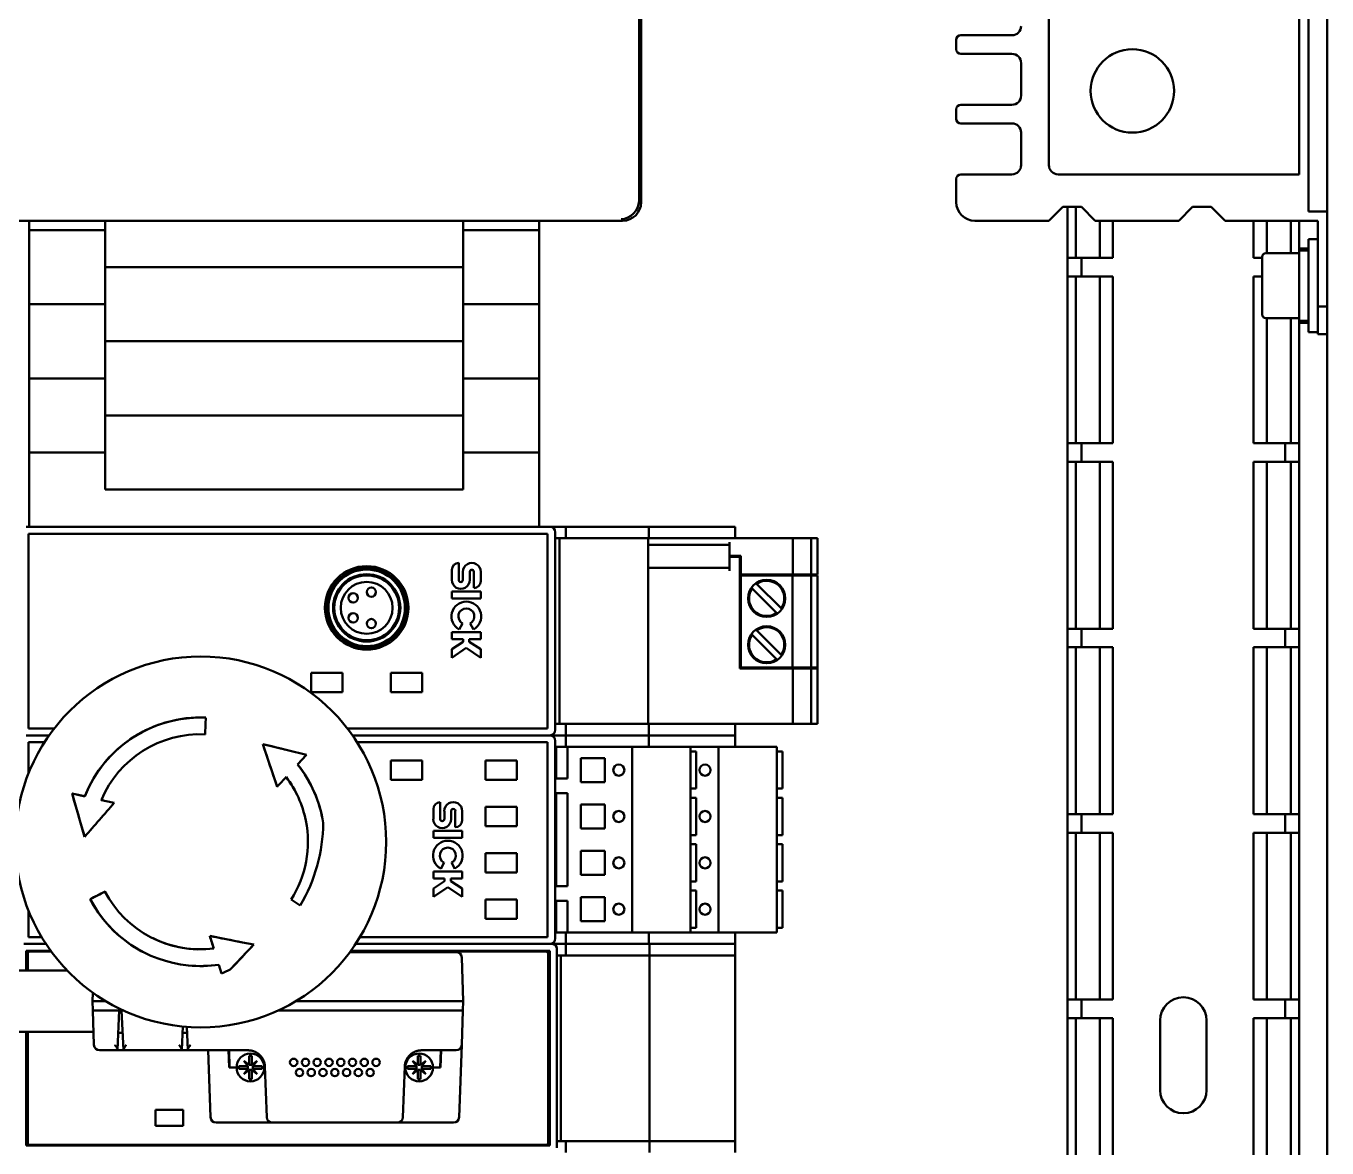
# Model space of a CAD drawing. Header units: millimetres. Extents: x 79 to 1474, y 97 to 691.
# Drawn here: x 294.9 to 435.3, y 191.1 to 312.1 of the extents above; entities that cross this region are included whole.
import ezdxf

# ---------------------------------------------------------------- set-up
doc = ezdxf.new("R2010")
doc.units = ezdxf.units.MM
doc.layers.add('Visible (ISO)', color=7, linetype='Continuous', lineweight=50)

msp = doc.modelspace()

# ---------------------------------------------------------------- linework, layer by layer
at = {"layer": 'Visible (ISO)'}
for p, q in [((361.05, 293.33), (361.05, 494.93)), ((361.27, 495.14), (361.27, 293.12)), ((433.27, 292.13), (433.27, 469.13)), ((435.27, 292.13), (435.27, 469.13)), ((432.27, 465.13), (432.27, 296.13)), ((405.27, 297.13), (405.27, 464.13)), ((395.27, 310.63), (395.27, 309.63)), ((401.27, 311.13), (395.77, 311.13)), ((395.77, 309.13), (401.27, 309.13)), ((402.27, 308.13), (402.27, 304.63)), ((401.27, 303.63), (395.77, 303.63)), ((395.27, 303.13), (395.27, 302.13)), ((395.77, 301.63), (401.27, 301.63)), ((402.27, 300.63), (402.27, 297.13)), ((395.27, 295.63), (395.27, 293.13)), ((401.27, 296.13), (395.77, 296.13)), ((432.27, 296.13), (406.27, 296.13)), ((405.27, 291.13), (406.77, 292.63)), ((406.77, 292.63), (408.77, 292.63)), ((407.27, 287.13), (407.27, 292.63)), ((408.18, 287.13), (408.18, 292.63)), ((408.77, 292.63), (410.27, 291.13)), ((419.27, 291.13), (420.77, 292.63)), ((420.77, 292.63), (422.77, 292.63)), ((422.77, 292.63), (424.27, 291.13)), ((435.27, 292.13), (433.27, 292.13)), ((435.27, 281.88), (435.27, 292.13)), ((208.26, 291.13), (359.28, 291.13)), ((295.27, 291.13), (295.27, 290.13)), ((303.47, 286.13), (303.47, 291.13)), ((342.07, 291.13), (342.07, 286.13)), ((350.27, 291.13), (350.27, 290.13)), ((397.27, 291.13), (405.27, 291.13)), ((410.27, 291.13), (419.27, 291.13)), ((410.77, 287.13), (410.77, 291.13)), ((412.18, 287.13), (412.18, 291.13)), ((434.27, 291.13), (424.27, 291.13)), ((427.35, 291.13), (427.35, 287.13)), ((428.77, 287.63), (428.77, 291.13)), ((431.35, 291.13), (431.35, 287.63)), ((432.27, 288.13), (432.27, 291.13)), ((434.27, 281.88), (434.27, 291.13)), ((295.27, 290.13), (295.27, 282.13)), ((303.47, 290.13), (295.27, 290.13)), ((303.47, 290.13), (295.27, 290.13)), ((350.27, 290.13), (342.07, 290.13)), ((350.27, 290.13), (342.07, 290.13)), ((350.27, 290.13), (350.27, 282.13)), ((433.27, 279.13), (433.27, 289.13)), ((434.27, 289.13), (433.27, 289.13)), ((432.27, 288.13), (432.27, 287.92)), ((433.27, 288.13), (432.27, 288.13)), ((432.27, 287.92), (432.27, 280.33)), ((432.82, 287.93), (433.27, 287.93)), ((407.27, 285.13), (407.27, 287.13)), ((407.41, 287.13), (407.27, 287.13)), ((407.41, 287.13), (408.18, 287.13)), ((408.47, 287.13), (408.18, 287.13)), ((408.47, 287.13), (410.77, 287.13)), ((408.77, 287.13), (408.77, 285.13)), ((410.77, 287.13), (411.68, 287.13)), ((412.18, 287.13), (411.68, 287.13)), ((427.35, 287.13), (427.85, 287.13)), ((428.27, 287.13), (427.85, 287.13)), ((428.27, 281.03), (428.27, 287.23)), ((428.67, 287.63), (432.27, 287.63)), ((303.47, 286.13), (342.07, 286.13)), ((303.47, 278.13), (303.47, 286.13)), ((342.07, 286.13), (303.47, 286.13)), ((342.07, 286.13), (342.07, 278.13)), ((407.27, 267.13), (407.27, 285.13)), ((407.27, 285.13), (407.41, 285.13)), ((408.18, 285.13), (407.41, 285.13)), ((408.18, 285.13), (408.47, 285.13)), ((408.18, 267.13), (408.18, 285.13)), ((410.77, 285.13), (408.47, 285.13)), ((411.68, 285.13), (410.77, 285.13)), ((410.77, 267.13), (410.77, 285.13)), ((411.68, 285.13), (412.18, 285.13)), ((412.18, 267.13), (412.18, 285.13)), ((427.85, 285.13), (427.35, 285.13)), ((427.35, 285.13), (427.35, 267.13)), ((427.85, 285.13), (428.27, 285.13)), ((295.27, 282.13), (295.27, 274.13)), ((303.47, 282.13), (295.27, 282.13)), ((303.47, 282.13), (295.27, 282.13)), ((350.27, 282.13), (342.07, 282.13)), ((350.27, 282.13), (342.07, 282.13)), ((350.27, 282.13), (350.27, 274.13)), ((435.27, 281.88), (434.27, 281.88)), ((434.27, 278.88), (434.27, 281.88)), ((435.27, 280.63), (435.27, 281.88)), ((428.67, 280.63), (432.27, 280.63)), ((428.77, 267.13), (428.77, 280.63)), ((431.35, 280.63), (431.35, 267.13)), ((432.27, 280.33), (432.27, 280.13)), ((432.27, 280.33), (433.27, 280.33)), ((433.27, 280.13), (432.27, 280.13)), ((432.27, 267.13), (432.27, 280.13)), ((435.27, 134.13), (435.27, 280.63)), ((303.47, 278.13), (342.07, 278.13)), ((303.47, 270.13), (303.47, 278.13)), ((342.07, 278.13), (303.47, 278.13)), ((342.07, 278.13), (342.07, 270.13)), ((434.27, 279.13), (433.27, 279.13)), ((435.27, 278.88), (434.27, 278.88)), ((295.27, 274.13), (295.27, 266.13)), ((303.47, 274.13), (295.27, 274.13)), ((303.47, 274.13), (295.27, 274.13)), ((350.27, 274.13), (342.07, 274.13)), ((350.27, 274.13), (342.07, 274.13)), ((350.27, 274.13), (350.27, 266.13)), ((303.47, 270.13), (342.07, 270.13)), ((303.47, 262.13), (303.47, 270.13)), ((342.07, 270.13), (303.47, 270.13)), ((342.07, 270.13), (342.07, 262.13)), ((407.27, 265.13), (407.27, 267.13)), ((407.41, 267.13), (407.27, 267.13)), ((407.41, 267.13), (408.18, 267.13)), ((408.47, 267.13), (408.18, 267.13)), ((408.47, 267.13), (410.77, 267.13)), ((408.77, 267.13), (408.77, 265.13)), ((410.77, 267.13), (411.68, 267.13)), ((412.18, 267.13), (411.68, 267.13)), ((427.35, 267.13), (427.85, 267.13)), ((428.77, 267.13), (427.85, 267.13)), ((431.06, 267.13), (428.77, 267.13)), ((430.77, 267.13), (430.77, 265.13)), ((431.06, 267.13), (431.35, 267.13)), ((432.12, 267.13), (431.35, 267.13)), ((432.12, 267.13), (432.27, 267.13)), ((432.27, 265.13), (432.27, 267.13)), ((295.27, 266.13), (295.27, 258.13)), ((303.47, 266.13), (295.27, 266.13)), ((303.47, 266.13), (295.27, 266.13)), ((350.27, 266.13), (342.07, 266.13)), ((350.27, 266.13), (342.07, 266.13)), ((350.27, 266.13), (350.27, 258.13)), ((407.27, 247.13), (407.27, 265.13)), ((407.27, 265.13), (407.41, 265.13)), ((408.18, 265.13), (407.41, 265.13)), ((408.18, 265.13), (408.47, 265.13)), ((408.18, 247.13), (408.18, 265.13)), ((410.77, 265.13), (408.47, 265.13)), ((411.68, 265.13), (410.77, 265.13)), ((410.77, 247.13), (410.77, 265.13)), ((411.68, 265.13), (412.18, 265.13)), ((412.18, 247.13), (412.18, 265.13)), ((427.85, 265.13), (427.35, 265.13)), ((427.35, 265.13), (427.35, 247.13)), ((427.85, 265.13), (428.77, 265.13)), ((428.77, 265.13), (431.06, 265.13)), ((428.77, 247.13), (428.77, 265.13)), ((431.35, 265.13), (431.06, 265.13)), ((431.35, 265.13), (432.12, 265.13)), ((431.35, 265.13), (431.35, 247.13)), ((432.27, 265.13), (432.12, 265.13)), ((432.27, 247.13), (432.27, 265.13)), ((342.07, 262.13), (303.47, 262.13)), ((294.92, 258.13), (351.42, 258.13)), ((295.17, 257.38), (295.17, 236.38)), ((351.17, 257.38), (295.17, 257.38)), ((351.17, 236.38), (351.17, 257.38)), ((353.17, 258.13), (351.42, 258.13)), ((352.02, 257.53), (352.02, 236.23)), ((352.07, 256.88), (352.02, 256.88)), ((352.47, 256.88), (352.07, 256.88)), ((360.7, 256.88), (352.47, 256.88)), ((352.47, 256.88), (352.47, 236.88)), ((353.17, 258.13), (360.12, 258.13)), ((353.17, 256.88), (353.17, 258.13)), ((360.12, 258.13), (362.12, 258.13)), ((360.7, 256.88), (361.89, 256.88)), ((361.89, 256.88), (362.12, 256.88)), ((362.02, 256.88), (362.02, 236.88)), ((370.1, 258.13), (362.12, 258.13)), ((362.12, 258.13), (362.12, 256.88)), ((362.12, 256.88), (377.34, 256.88)), ((370.1, 258.13), (371.42, 258.13)), ((371.42, 258.13), (371.42, 256.88)), ((377.34, 256.88), (377.64, 256.88)), ((377.64, 256.88), (377.64, 252.98)), ((377.64, 256.88), (379.62, 256.88)), ((379.62, 256.88), (379.82, 256.88)), ((379.62, 252.98), (379.62, 256.88)), ((379.82, 256.88), (380.32, 256.88)), ((380.32, 256.88), (380.32, 252.98)), ((362.02, 256.18), (370.82, 256.18)), ((370.82, 256.18), (370.82, 256.48)), ((370.82, 253.68), (370.82, 256.18)), ((341.6, 254.22), (341.6, 252.39)), ((370.82, 254.98), (372.02, 254.98)), ((371.92, 254.88), (370.82, 254.88)), ((371.92, 254.88), (371.92, 242.83)), ((372.02, 254.98), (372.02, 252.98)), ((340.86, 252.39), (340.86, 253.48)), ((342.05, 252.39), (342.05, 253.27)), ((342.79, 253.27), (342.79, 252.39)), ((343.23, 251.53), (343.23, 253.27)), ((343.97, 253.27), (343.97, 252.26)), ((362.02, 253.68), (370.82, 253.68)), ((370.82, 253.68), (370.82, 253.38)), ((372.02, 252.98), (377.34, 252.98)), ((377.32, 252.88), (372.02, 252.88)), ((372.02, 242.93), (372.02, 252.88)), ((376.46, 252.98), (376.46, 252.88)), ((377.32, 252.88), (377.62, 252.88)), ((377.34, 252.98), (377.64, 252.98)), ((377.62, 242.93), (377.62, 252.88)), ((379.62, 252.88), (377.62, 252.88)), ((377.64, 252.98), (379.62, 252.98)), ((379.52, 252.88), (379.52, 252.98)), ((379.82, 252.98), (379.62, 252.98)), ((379.82, 252.88), (379.62, 252.88)), ((379.62, 252.88), (379.62, 242.93)), ((379.82, 252.98), (380.32, 252.98)), ((379.82, 252.88), (380.32, 252.88)), ((380.32, 252.88), (380.32, 242.93)), ((375.89, 248.84), (373.25, 251.48)), ((373.74, 251.97), (376.38, 249.33)), ((340.86, 251.13), (343.97, 251.13)), ((340.86, 250.38), (340.86, 251.13)), ((343.97, 250.38), (340.86, 250.38)), ((343.97, 251.13), (343.97, 250.38)), ((342.01, 247.7), (341.66, 247.05)), ((343.18, 247.05), (342.83, 247.7)), ((407.27, 245.13), (407.27, 247.13)), ((407.41, 247.13), (407.27, 247.13)), ((407.41, 247.13), (408.18, 247.13)), ((408.47, 247.13), (408.18, 247.13)), ((408.47, 247.13), (410.77, 247.13)), ((408.77, 247.13), (408.77, 245.13)), ((410.77, 247.13), (411.68, 247.13)), ((412.18, 247.13), (411.68, 247.13)), ((427.35, 247.13), (427.85, 247.13)), ((428.77, 247.13), (427.85, 247.13)), ((431.06, 247.13), (428.77, 247.13)), ((430.77, 247.13), (430.77, 245.13)), ((431.06, 247.13), (431.35, 247.13)), ((432.12, 247.13), (431.35, 247.13)), ((432.12, 247.13), (432.27, 247.13)), ((432.27, 245.13), (432.27, 247.13)), ((340.86, 246), (340.86, 246.75)), ((340.86, 246.75), (343.97, 246.75)), ((342.08, 246), (340.86, 246)), ((340.86, 244.92), (342.08, 245.71)), ((342.08, 245.71), (342.08, 246)), ((343.97, 246), (342.74, 246)), ((342.74, 246), (342.74, 245.71)), ((343.97, 244.92), (342.74, 245.71)), ((343.97, 246.75), (343.97, 246)), ((375.89, 243.84), (373.25, 246.48)), ((373.74, 246.97), (376.38, 244.33)), ((342.41, 245.05), (340.86, 244)), ((340.86, 244), (340.86, 244.92)), ((342.41, 245.05), (343.97, 244)), ((343.97, 244.92), (343.97, 244)), ((407.27, 227.13), (407.27, 245.13)), ((407.27, 245.13), (407.41, 245.13)), ((408.18, 245.13), (407.41, 245.13)), ((408.18, 245.13), (408.47, 245.13)), ((408.18, 227.13), (408.18, 245.13)), ((410.77, 245.13), (408.47, 245.13)), ((411.68, 245.13), (410.77, 245.13)), ((410.77, 227.13), (410.77, 245.13)), ((411.68, 245.13), (412.18, 245.13)), ((412.18, 227.13), (412.18, 245.13)), ((427.85, 245.13), (427.35, 245.13)), ((427.35, 245.13), (427.35, 227.13)), ((427.85, 245.13), (428.77, 245.13)), ((428.77, 245.13), (431.06, 245.13)), ((428.77, 227.13), (428.77, 245.13)), ((431.35, 245.13), (431.06, 245.13)), ((431.35, 245.13), (432.12, 245.13)), ((431.35, 245.13), (431.35, 227.13)), ((432.27, 245.13), (432.12, 245.13)), ((432.27, 227.13), (432.27, 245.13)), ((377.34, 242.83), (371.92, 242.83)), ((372.02, 242.93), (377.32, 242.93)), ((376.46, 242.93), (376.46, 242.83)), ((377.32, 242.93), (377.62, 242.93)), ((377.34, 242.83), (377.64, 242.83)), ((379.62, 242.93), (377.62, 242.93)), ((377.64, 242.83), (377.64, 236.88)), ((379.62, 242.83), (377.64, 242.83)), ((379.52, 242.83), (379.52, 242.93)), ((379.62, 242.93), (379.82, 242.93)), ((379.62, 236.88), (379.62, 242.83)), ((379.62, 242.83), (379.82, 242.83)), ((380.32, 242.93), (379.82, 242.93)), ((379.82, 242.83), (380.32, 242.83)), ((380.32, 242.83), (380.32, 242.93)), ((380.32, 242.83), (380.32, 236.88)), ((325.67, 242.38), (325.67, 240.28)), ((329.07, 242.38), (325.67, 242.38)), ((329.07, 240.28), (329.07, 242.38)), ((334.27, 242.38), (334.27, 240.28)), ((337.67, 242.38), (334.27, 242.38)), ((337.67, 240.28), (337.67, 242.38)), ((325.67, 240.28), (329.07, 240.28)), ((334.27, 240.28), (337.67, 240.28)), ((295.17, 236.38), (297.96, 236.38)), ((329.58, 236.38), (351.17, 236.38)), ((352.02, 236.88), (352.07, 236.88)), ((352.47, 236.88), (352.07, 236.88)), ((352.47, 236.88), (360.7, 236.88)), ((353.17, 235.63), (353.17, 236.88)), ((360.7, 236.88), (361.89, 236.88)), ((361.89, 236.88), (362.12, 236.88)), ((362.12, 236.88), (362.12, 235.63)), ((377.34, 236.88), (362.12, 236.88)), ((371.42, 236.88), (371.42, 235.63)), ((377.34, 236.88), (377.64, 236.88)), ((379.62, 236.88), (377.64, 236.88)), ((379.62, 236.88), (379.82, 236.88)), ((379.82, 236.88), (380.32, 236.88)), ((294.92, 235.63), (297.4, 235.63)), ((297.4, 235.63), (294.92, 235.63)), ((295.17, 234.88), (295.17, 231.48)), ((296.9, 234.88), (295.17, 234.88)), ((320.45, 234.69), (322.02, 230.09)), ((320.45, 234.69), (320.45, 234.69)), ((323.12, 234.04), (320.45, 234.69)), ((330.13, 235.63), (351.42, 235.63)), ((351.42, 235.63), (330.13, 235.63)), ((351.17, 234.88), (330.63, 234.88)), ((351.17, 213.88), (351.17, 234.88)), ((353.17, 235.63), (351.42, 235.63)), ((351.42, 235.63), (353.17, 235.63)), ((352.02, 235.03), (352.02, 213.73)), ((353.17, 234.38), (353.17, 235.63)), ((353.17, 235.63), (360.12, 235.63)), ((360.12, 235.63), (353.17, 235.63)), ((360.12, 235.63), (362.12, 235.63)), ((360.12, 235.63), (362.12, 235.63)), ((370.1, 235.63), (362.12, 235.63)), ((362.12, 235.63), (362.12, 234.38)), ((362.12, 235.63), (370.1, 235.63)), ((370.1, 235.63), (371.42, 235.63)), ((370.1, 235.63), (371.42, 235.63)), ((371.42, 235.63), (371.42, 234.38)), ((325.17, 233.53), (323.12, 234.04)), ((324.22, 232.49), (325.17, 233.53)), ((325.17, 233.53), (325.17, 233.53)), ((353.17, 234.38), (352.02, 234.38)), ((352.12, 230.98), (352.12, 234.38)), ((353.17, 234.38), (360.12, 234.38)), ((353.32, 234.38), (353.32, 230.98)), ((354.77, 230.58), (354.77, 233.18)), ((354.77, 233.18), (357.37, 233.18)), ((357.37, 233.18), (357.37, 230.58)), ((360.12, 234.38), (361.55, 234.38)), ((360.32, 234.38), (360.32, 214.38)), ((361.55, 234.38), (366.62, 234.38)), ((366.62, 234.38), (370.1, 234.38)), ((366.62, 214.38), (366.62, 234.38)), ((366.62, 233.88), (367.22, 233.88)), ((367.22, 233.88), (367.22, 229.88)), ((369.62, 234.38), (369.62, 214.38)), ((370.1, 234.38), (371.06, 234.38)), ((371.06, 234.38), (375.92, 234.38)), ((375.92, 214.38), (375.92, 234.38)), ((375.92, 233.88), (376.52, 233.88)), ((376.52, 233.88), (376.52, 229.88)), ((324.22, 232.49), (324.22, 232.49)), ((334.27, 232.93), (334.27, 230.83)), ((337.67, 232.93), (334.27, 232.93)), ((337.67, 230.83), (337.67, 232.93)), ((344.47, 230.83), (344.47, 232.93)), ((347.87, 232.93), (344.47, 232.93)), ((347.87, 230.83), (347.87, 232.93)), ((322.98, 231.14), (322.98, 231.15)), ((337.67, 230.83), (334.27, 230.83)), ((347.87, 230.83), (344.47, 230.83)), ((353.32, 230.98), (352.02, 230.98)), ((357.37, 230.58), (354.77, 230.58)), ((299.88, 229.35), (299.88, 229.36)), ((301.26, 229.05), (299.88, 229.35)), ((299.88, 229.35), (301.24, 224.69)), ((301.26, 229.05), (301.26, 229.05)), ((353.32, 229.38), (352.02, 229.38)), ((352.12, 219.38), (352.12, 229.38)), ((353.32, 229.38), (353.32, 219.38)), ((366.62, 229.88), (367.22, 229.88)), ((366.62, 228.88), (367.22, 228.88)), ((367.22, 224.88), (367.22, 228.88)), ((375.92, 229.88), (376.52, 229.88)), ((375.92, 228.88), (376.52, 228.88)), ((376.52, 224.88), (376.52, 228.88)), ((303.05, 228.65), (303.04, 228.66)), ((304.43, 228.35), (303.05, 228.65)), ((338.86, 226.59), (338.86, 227.68)), ((339.6, 228.42), (339.6, 226.59)), ((340.05, 226.59), (340.05, 227.47)), ((340.79, 227.47), (340.79, 226.59)), ((341.23, 225.73), (341.23, 227.47)), ((341.97, 227.47), (341.97, 226.46)), ((344.47, 225.83), (344.47, 227.93)), ((347.87, 227.93), (344.47, 227.93)), ((347.87, 225.83), (347.87, 227.93)), ((354.77, 225.58), (354.77, 228.18)), ((354.77, 228.18), (357.37, 228.18)), ((357.37, 228.18), (357.37, 225.58)), ((326.98, 226.18), (326.98, 226.18)), ((407.27, 225.13), (407.27, 227.13)), ((407.41, 227.13), (407.27, 227.13)), ((407.41, 227.13), (408.18, 227.13)), ((408.47, 227.13), (408.18, 227.13)), ((408.47, 227.13), (410.77, 227.13)), ((408.77, 227.13), (408.77, 225.13)), ((410.77, 227.13), (411.68, 227.13)), ((412.18, 227.13), (411.68, 227.13)), ((427.35, 227.13), (427.85, 227.13)), ((428.77, 227.13), (427.85, 227.13)), ((431.06, 227.13), (428.77, 227.13)), ((430.77, 227.13), (430.77, 225.13)), ((431.06, 227.13), (431.35, 227.13)), ((432.12, 227.13), (431.35, 227.13)), ((432.12, 227.13), (432.27, 227.13)), ((432.27, 225.13), (432.27, 227.13)), ((338.86, 225.33), (341.97, 225.33)), ((338.86, 224.58), (338.86, 225.33)), ((341.97, 224.58), (338.86, 224.58)), ((341.97, 225.33), (341.97, 224.58)), ((344.47, 225.83), (347.87, 225.83)), ((357.37, 225.58), (354.77, 225.58)), ((366.62, 224.88), (367.22, 224.88)), ((375.92, 224.88), (376.52, 224.88)), ((407.27, 207.13), (407.27, 225.13)), ((407.27, 225.13), (407.41, 225.13)), ((408.18, 225.13), (407.41, 225.13)), ((408.18, 225.13), (408.47, 225.13)), ((408.18, 207.13), (408.18, 225.13)), ((410.77, 225.13), (408.47, 225.13)), ((411.68, 225.13), (410.77, 225.13)), ((410.77, 207.13), (410.77, 225.13)), ((411.68, 225.13), (412.18, 225.13)), ((412.18, 207.13), (412.18, 225.13)), ((427.85, 225.13), (427.35, 225.13)), ((427.35, 225.13), (427.35, 207.13)), ((427.85, 225.13), (428.77, 225.13)), ((428.77, 225.13), (431.06, 225.13)), ((428.77, 207.13), (428.77, 225.13)), ((431.35, 225.13), (431.06, 225.13)), ((431.35, 225.13), (432.12, 225.13)), ((431.35, 225.13), (431.35, 207.13)), ((432.27, 225.13), (432.12, 225.13)), ((432.27, 207.13), (432.27, 225.13)), ((354.77, 220.58), (354.77, 223.18)), ((354.77, 223.18), (357.37, 223.18)), ((357.37, 223.18), (357.37, 220.58)), ((366.62, 223.88), (367.22, 223.88)), ((367.22, 223.88), (367.22, 219.88)), ((375.92, 223.88), (376.52, 223.88)), ((376.52, 223.88), (376.52, 219.88)), ((340.01, 221.9), (339.66, 221.25)), ((341.18, 221.25), (340.83, 221.9)), ((344.47, 220.83), (344.47, 222.93)), ((347.87, 222.93), (344.47, 222.93)), ((347.87, 220.83), (347.87, 222.93)), ((338.86, 220.95), (341.97, 220.95)), ((338.86, 220.2), (338.86, 220.95)), ((341.97, 220.95), (341.97, 220.2)), ((347.87, 220.83), (344.47, 220.83)), ((357.37, 220.58), (354.77, 220.58)), ((340.08, 220.2), (338.86, 220.2)), ((338.86, 219.12), (340.08, 219.91)), ((340.41, 219.25), (338.86, 218.2)), ((338.86, 218.2), (338.86, 219.12)), ((340.08, 219.91), (340.08, 220.2)), ((340.41, 219.25), (341.97, 218.2)), ((341.97, 220.2), (340.74, 220.2)), ((340.74, 220.2), (340.74, 219.91)), ((341.97, 219.12), (340.74, 219.91)), ((341.97, 219.12), (341.97, 218.2)), ((353.32, 219.38), (352.02, 219.38)), ((366.62, 219.88), (367.22, 219.88)), ((375.92, 219.88), (376.52, 219.88)), ((301.85, 217.96), (301.84, 217.96)), ((303.44, 218.79), (301.85, 217.96)), ((323.51, 217.91), (324.49, 217.29)), ((347.87, 217.93), (344.47, 217.93)), ((344.47, 215.83), (344.47, 217.93)), ((347.87, 215.83), (347.87, 217.93)), ((353.32, 217.78), (352.02, 217.78)), ((352.12, 214.38), (352.12, 217.78)), ((353.32, 217.78), (353.32, 214.38)), ((354.77, 215.58), (354.77, 218.18)), ((354.77, 218.18), (357.37, 218.18)), ((357.37, 218.18), (357.37, 215.58)), ((366.62, 218.88), (367.22, 218.88)), ((367.22, 214.88), (367.22, 218.88)), ((375.92, 218.88), (376.52, 218.88)), ((376.52, 214.88), (376.52, 218.88)), ((295.17, 216.78), (295.17, 213.88)), ((324.49, 217.29), (324.49, 217.29)), ((344.47, 215.83), (347.87, 215.83)), ((357.37, 215.58), (354.77, 215.58)), ((366.62, 214.88), (367.22, 214.88)), ((375.92, 214.88), (376.52, 214.88)), ((295.17, 213.88), (296.59, 213.88)), ((308.62, 213.73), (308.62, 213.73)), ((314.74, 214), (315.17, 212.64)), ((314.74, 214), (314.74, 214)), ((318.26, 213.3), (314.74, 214)), ((330.94, 213.88), (351.17, 213.88)), ((353.17, 214.38), (352.02, 214.38)), ((353.17, 214.38), (360.12, 214.38)), ((353.17, 213.13), (353.17, 214.38)), ((360.12, 214.38), (361.55, 214.38)), ((366.62, 214.38), (361.55, 214.38)), ((362.12, 214.38), (362.12, 213.13)), ((366.62, 214.38), (370.1, 214.38)), ((370.1, 214.38), (371.06, 214.38)), ((375.92, 214.38), (371.06, 214.38)), ((371.42, 214.38), (371.42, 213.13)), ((294.67, 213.13), (297.06, 213.13)), ((297.06, 213.13), (294.92, 213.13)), ((294.92, 210.26), (294.92, 212.38)), ((294.92, 212.38), (297.58, 212.38)), ((295.11, 212.1), (295.11, 210.26)), ((297.64, 212.3), (295.31, 212.3)), ((315.17, 212.64), (315.17, 212.64)), ((316.93, 210.37), (319.5, 213.06)), ((319.5, 213.06), (318.26, 213.3)), ((319.5, 213.06), (319.5, 213.06)), ((329.86, 212.26), (341.32, 212.26)), ((351.03, 212.3), (329.9, 212.3)), ((329.95, 212.38), (351.42, 212.38)), ((330.47, 213.13), (351.67, 213.13)), ((351.42, 213.13), (330.47, 213.13)), ((351.23, 191.65), (351.23, 212.1)), ((351.42, 212.38), (351.42, 191.38)), ((353.17, 213.13), (351.67, 213.13)), ((351.67, 213.13), (353.17, 213.13)), ((352.17, 191.13), (352.17, 212.63)), ((353.17, 213.13), (360.17, 213.13)), ((353.17, 213.13), (353.17, 211.88)), ((360.12, 213.13), (353.17, 213.13)), ((360.17, 213.13), (362.17, 213.13)), ((370.1, 213.13), (362.17, 213.13)), ((362.17, 211.88), (362.17, 213.13)), ((370.1, 213.13), (371.42, 213.13)), ((371.42, 213.13), (371.42, 211.88)), ((315.72, 210.89), (316.01, 209.96)), ((342.08, 206.96), (341.92, 211.68)), ((352.17, 211.88), (352.63, 211.88)), ((352.63, 211.88), (360.86, 211.88)), ((352.63, 191.88), (352.63, 211.88)), ((362.18, 211.88), (360.86, 211.88)), ((362.18, 211.88), (370.1, 211.88)), ((362.18, 211.88), (362.18, 191.88)), ((370.1, 211.88), (371.42, 211.88)), ((371.43, 211.88), (371.42, 211.88)), ((371.43, 211.88), (371.43, 191.88)), ((299.36, 210.26), (259.82, 210.26)), ((316.01, 209.96), (316.01, 209.96)), ((316.93, 210.37), (316.93, 210.37)), ((302.08, 206.96), (302.11, 207.87)), ((302.08, 206.96), (302.68, 206.96)), ((302.12, 205.96), (302.08, 206.96)), ((303.51, 206.96), (302.68, 206.96)), ((341.48, 206.96), (324.02, 206.96)), ((341.48, 206.96), (342.08, 206.96)), ((342.05, 205.96), (342.08, 206.96)), ((407.27, 205.13), (407.27, 207.13)), ((407.41, 207.13), (407.27, 207.13)), ((407.41, 207.13), (408.18, 207.13)), ((408.47, 207.13), (408.18, 207.13)), ((408.47, 207.13), (410.77, 207.13)), ((408.77, 207.13), (408.77, 205.13)), ((410.77, 207.13), (411.68, 207.13)), ((412.18, 207.13), (411.68, 207.13)), ((427.35, 207.13), (427.85, 207.13)), ((428.77, 207.13), (427.85, 207.13)), ((431.06, 207.13), (428.77, 207.13)), ((430.77, 207.13), (430.77, 205.13)), ((431.06, 207.13), (431.35, 207.13)), ((432.12, 207.13), (431.35, 207.13)), ((432.12, 207.13), (432.27, 207.13)), ((432.27, 205.13), (432.27, 207.13)), ((302.12, 205.96), (302.25, 202.24)), ((302.12, 205.96), (302.72, 205.96)), ((302.12, 205.96), (302.72, 205.96)), ((302.72, 205.96), (304.65, 205.96)), ((305.41, 205.96), (302.72, 205.96)), ((304.8, 201.73), (304.95, 205.96)), ((305.23, 205.96), (305.45, 201.73)), ((322.12, 205.96), (341.45, 205.96)), ((341.45, 205.96), (322.12, 205.96)), ((341.45, 205.96), (342.05, 205.96)), ((341.45, 205.96), (342.05, 205.96)), ((342.05, 205.96), (341.92, 202.24)), ((407.27, 187.13), (407.27, 205.13)), ((407.27, 205.13), (407.41, 205.13)), ((408.18, 205.13), (407.41, 205.13)), ((408.18, 205.13), (408.47, 205.13)), ((408.18, 187.13), (408.18, 205.13)), ((410.77, 205.13), (408.47, 205.13)), ((411.68, 205.13), (410.77, 205.13)), ((410.77, 187.13), (410.77, 205.13)), ((411.68, 205.13), (412.18, 205.13)), ((412.18, 187.13), (412.18, 205.13)), ((427.85, 205.13), (427.35, 205.13)), ((427.35, 205.13), (427.35, 187.13)), ((427.85, 205.13), (428.77, 205.13)), ((428.77, 205.13), (431.06, 205.13)), ((428.77, 187.13), (428.77, 205.13)), ((431.35, 205.13), (431.06, 205.13)), ((431.35, 205.13), (432.12, 205.13)), ((431.35, 205.13), (431.35, 187.13)), ((432.27, 205.13), (432.12, 205.13)), ((432.27, 187.13), (432.27, 205.13)), ((302.2, 203.66), (256.48, 203.66)), ((294.92, 191.38), (294.92, 203.66)), ((295.11, 203.66), (295.11, 191.65)), ((304.86, 203.56), (305.35, 203.56)), ((311.71, 201.73), (311.85, 204.22)), ((311.81, 203.56), (312.3, 203.56)), ((312.36, 201.73), (312.28, 204.18)), ((417.27, 197.38), (417.27, 204.88)), ((422.27, 204.88), (422.27, 197.38)), ((341.92, 202.24), (341.64, 194.44)), ((302.85, 201.66), (304.8, 201.66)), ((304.8, 201.73), (304.8, 201.66)), ((304.8, 201.66), (305.45, 201.66)), ((305.45, 201.73), (305.45, 201.66)), ((305.45, 201.66), (311.71, 201.66)), ((311.71, 201.66), (311.71, 201.73)), ((311.71, 201.66), (312.37, 201.66)), ((312.37, 201.66), (312.36, 201.73)), ((312.37, 201.66), (318.89, 201.66)), ((314.57, 201.66), (314.82, 194.44)), ((316.77, 201.66), (316.83, 199.81)), ((316.82, 201.66), (316.88, 199.81)), ((318.98, 201.06), (318.98, 200.08)), ((318.98, 201.06), (319.28, 201.06)), ((319.28, 200.08), (319.28, 201.06)), ((337.18, 201.06), (337.18, 200.08)), ((337.18, 201.06), (337.48, 201.06)), ((337.48, 200.08), (337.48, 201.06)), ((337.57, 201.66), (341.32, 201.66)), ((339.58, 199.81), (339.65, 201.66)), ((339.63, 199.81), (339.7, 201.66)), ((316.83, 199.81), (317.63, 199.81)), ((317.18, 199.81), (317.63, 199.81)), ((317.88, 199.66), (317.88, 199.96)), ((318.86, 199.96), (317.88, 199.96)), ((317.88, 199.66), (318.86, 199.66)), ((318.42, 200.51), (318.86, 199.96)), ((318.98, 200.08), (318.42, 200.51)), ((318.86, 199.66), (318.42, 199.1)), ((318.42, 199.1), (318.98, 199.54)), ((318.86, 199.66), (318.86, 199.96)), ((318.98, 200.08), (319.28, 200.08)), ((318.98, 199.54), (318.98, 198.56)), ((319.28, 199.54), (318.98, 199.54)), ((319.84, 200.51), (319.28, 200.08)), ((319.28, 199.54), (319.84, 199.1)), ((319.28, 198.56), (319.28, 199.54)), ((319.4, 199.96), (319.84, 200.51)), ((320.38, 199.96), (319.4, 199.96)), ((319.4, 199.96), (319.4, 199.66)), ((319.4, 199.66), (320.38, 199.66)), ((319.84, 199.1), (319.4, 199.66)), ((320.38, 199.66), (320.38, 199.96)), ((320.63, 199.81), (320.69, 199.81)), ((320.63, 199.81), (320.69, 199.81)), ((320.69, 199.92), (320.88, 194.44)), ((335.58, 194.44), (335.77, 199.92)), ((335.77, 199.81), (335.83, 199.81)), ((335.77, 199.81), (335.83, 199.81)), ((336.08, 199.66), (336.08, 199.96)), ((337.06, 199.96), (336.08, 199.96)), ((336.08, 199.66), (337.06, 199.66)), ((336.62, 200.51), (337.06, 199.96)), ((337.18, 200.08), (336.62, 200.51)), ((337.06, 199.66), (336.62, 199.1)), ((336.62, 199.1), (337.18, 199.54)), ((337.06, 199.66), (337.06, 199.96)), ((337.18, 200.08), (337.48, 200.08)), ((337.18, 199.54), (337.18, 198.56)), ((337.48, 199.54), (337.18, 199.54)), ((338.04, 200.51), (337.48, 200.08)), ((337.48, 199.54), (338.04, 199.1)), ((337.48, 198.56), (337.48, 199.54)), ((337.6, 199.96), (338.04, 200.51)), ((338.58, 199.96), (337.6, 199.96)), ((337.6, 199.96), (337.6, 199.66)), ((337.6, 199.66), (338.58, 199.66)), ((338.04, 199.1), (337.6, 199.66)), ((338.58, 199.66), (338.58, 199.96)), ((338.83, 199.81), (339.63, 199.81)), ((338.83, 199.81), (339.28, 199.81)), ((319.28, 198.56), (318.98, 198.56)), ((337.48, 198.56), (337.18, 198.56)), ((308.87, 195.23), (308.87, 193.53)), ((311.87, 195.23), (308.87, 195.23)), ((311.87, 193.53), (311.87, 195.23)), ((315.42, 193.86), (321.48, 193.86)), ((334.98, 193.86), (321.48, 193.86)), ((341.04, 193.86), (334.98, 193.86)), ((308.87, 193.53), (311.87, 193.53)), ((351.42, 191.38), (294.92, 191.38)), ((295.31, 191.45), (351.03, 191.45)), ((352.63, 191.88), (352.17, 191.88)), ((360.86, 191.88), (352.63, 191.88)), ((353.16, 190.63), (353.16, 191.88)), ((362.18, 191.88), (360.86, 191.88)), ((362.17, 190.63), (362.17, 191.88)), ((370.1, 191.88), (362.18, 191.88)), ((370.1, 191.88), (371.42, 191.88)), ((371.43, 191.88), (371.42, 191.88)), ((371.42, 190.63), (371.42, 191.88))]:
    msp.add_line(p, q, dxfattribs=at)
for centre, radius in [((414.27, 305.13), 4.5), ((331.67, 249.38), 4.5), ((331.67, 249.38), 4.3), ((331.67, 249.38), 4.13), ((331.67, 249.38), 3.63), ((331.67, 249.38), 3.5), ((331.67, 249.38), 2.8), ((332.17, 251.08), 0.5), ((374.82, 250.4), 2), ((330.22, 250.45), 0.5), ((330.22, 248.3), 0.5), ((332.17, 247.68), 0.5), ((374.82, 245.4), 2), ((313.77, 224.13), 20), ((358.87, 231.88), 0.6), ((368.17, 231.88), 0.6), ((358.87, 226.88), 0.6), ((368.17, 226.88), 0.6), ((358.87, 221.88), 0.6), ((368.17, 221.88), 0.6), ((358.87, 216.88), 0.6), ((368.17, 216.88), 0.6), ((323.79, 200.36), 0.4), ((325.06, 200.36), 0.4), ((326.33, 200.36), 0.4), ((327.6, 200.36), 0.4), ((328.87, 200.36), 0.4), ((330.14, 200.36), 0.4), ((331.41, 200.36), 0.4), ((332.68, 200.36), 0.4), ((324.42, 199.26), 0.4), ((325.69, 199.26), 0.4), ((326.96, 199.26), 0.4), ((328.23, 199.26), 0.4), ((329.5, 199.26), 0.4), ((330.77, 199.26), 0.4), ((332.04, 199.26), 0.4)]:
    msp.add_circle(centre, radius, dxfattribs=at)
for centre, radius, start, end in [((401.27, 312.13), 1, 270, 0), ((395.77, 310.63), 0.5, 90, 180), ((395.77, 309.63), 0.5, 180, 270), ((401.27, 308.13), 1, 0, 90), ((401.27, 304.63), 1, 270, 0), ((395.77, 303.13), 0.5, 90, 180), ((395.77, 302.13), 0.5, 180, 270), ((401.27, 300.63), 1, 0, 90), ((401.27, 297.13), 1, 270, 0), ((406.27, 297.13), 1, 180, 270), ((395.77, 295.63), 0.5, 90, 180), ((397.27, 293.13), 2, 180, 270), ((428.67, 287.23), 0.4, 90, 180), ((428.67, 281.03), 0.4, 180, 270), ((351.42, 257.53), 0.6, 0, 90), ((341.6, 253.48), 0.74, 90, 180), ((343.01, 253.27), 0.965, 359.9472, 180.0528), ((343.01, 253.27), 0.225, 359.9922, 180.0078), ((341.82, 252.39), 0.965, 179.9472, 0.0528), ((341.82, 252.39), 0.225, 179.9922, 0.0078), ((343.23, 252.26), 0.74, 270, 0), ((374.82, 250.4), 1.9, 145.6151, 304.3849), ((374.82, 250.4), 1.9, 325.6151, 124.3849), ((342.42, 248.46), 1.6, 298.3552, 241.6491), ((342.42, 248.46), 0.865, 298.3531, 241.647), ((374.82, 245.4), 1.9, 325.6151, 124.3849), ((374.82, 245.4), 1.9, 145.6151, 304.3849), ((351.42, 236.23), 0.6, 270, 0), ((351.42, 235.03), 0.6, 0, 90), ((339.6, 227.68), 0.74, 90, 180), ((341.01, 227.47), 0.965, 359.9472, 180.0528), ((341.01, 227.47), 0.225, 359.9922, 180.0078), ((339.82, 226.59), 0.965, 179.9472, 0.0528), ((339.82, 226.59), 0.225, 179.9922, 0.0078), ((341.23, 226.46), 0.74, 270, 0), ((340.42, 222.66), 1.6, 298.3552, 241.6491), ((340.42, 222.66), 0.865, 298.3531, 241.647), ((351.42, 213.73), 0.6, 270, 0), ((295.31, 212.1), 0.2, 90, 180), ((341.32, 211.66), 0.6, 2, 90), ((351.03, 212.1), 0.2, 0, 90), ((351.67, 212.63), 0.5, 0, 90), ((313.73, 224.15), 13.4, 264.4315, 278.5187), ((419.77, 204.88), 2.5, 0, 180), ((302.85, 202.26), 0.6, 182, 270), ((341.32, 202.26), 0.6, 270, 358), ((319.13, 199.81), 1.5, 0, 180), ((337.33, 199.81), 1.5, 0, 180), ((319.13, 199.81), 1.5, 180, 0), ((337.33, 199.81), 1.5, 180, 0), ((419.77, 197.38), 2.5, 180, 0), ((315.42, 194.46), 0.6, 182, 270), ((321.48, 194.46), 0.6, 182, 270), ((334.98, 194.46), 0.6, 270, 358), ((341.04, 194.46), 0.6, 270, 358), ((295.31, 191.65), 0.2, 180, 270), ((351.03, 191.65), 0.2, 270, 0)]:
    msp.add_arc(centre, radius, start, end, dxfattribs=at)
for centre, major_axis, ratio, start_param, end_param in [((333.1, 299.1), (-27.92, 6.11), 0.232134, 3.180059, 3.192324), ((359.11, 293.29), (0.93, 1.78), 0.960619, 3.641035, 5.159544), ((359.26, 293.14), (1.43, -1.43), 0.989133, 5.50325, 7.06312), ((432.82, 284.13), (-10.44, 0), 0.36397, 4.712389, 4.765045), ((313.73, 224.15), (-5.91, -12.03), 0.999871, 3.55483, 4.794173), ((318.35, 223.93), (13.64, 314.67), 0.014693, 1.528187, 1.533905), ((313.73, 224.15), (10.41, -5.12), 0.999874, 1.984151, 3.199096), ((326.36, 228.43), (101.78, -297.81), 0.01134, 4.687501, 4.702932), ((316.32, 234.58), (-305.83, 74.7), 0.003452, 4.690986, 4.699733), ((318.85, 219.47), (212.79, 232.16), 0.015394, 1.52429, 1.528791), ((313.73, 224.15), (5.91, 12.03), 0.999871, 5.321263, 5.841037), ((318.85, 219.47), (212.79, 232.16), 0.015394, 1.534594, 1.539128), ((313.73, 224.15), (-5.11, -10.41), 0.999871, 2.225146, 2.67487), ((305.96, 221.84), (88.37, -302.24), 0.011838, 4.684071, 4.699516), ((313.96, 225.02), (-307.55, 68.11), 0.00379, 4.75455, 4.759046), ((310.06, 227.37), (207.12, 237.28), 0.015498, 1.580192, 1.595611), ((313.96, 225.02), (-307.55, 68.11), 0.00379, 4.744222, 4.748752), ((313.73, 224.15), (-5.11, -10.41), 0.999871, 1.459925, 2.225146), ((309.24, 226.35), (-7.82, -15.93), 0.999871, 1.491166, 2.017496), ((309.24, 226.35), (7.82, 15.93), 0.999871, 4.632758, 5.159089), ((315.63, 220.55), (-279.38, -145.45), 0.012922, 4.749306, 4.755023), ((313.73, 224.15), (-12.03, 5.9), 0.999873, 0.935836, 1.929427), ((313.73, 224.15), (-5.91, -12.03), 0.999871, 5.648882, 6.283141), ((313.73, 224.15), (10.42, -5.11), 0.999873, 4.077564, 5.292509), ((313.73, 224.15), (-5.11, -10.41), 0.999871, 0, 0.580642), ((315.23, 224.59), (94.77, -300.4), 0.011606, 4.743996, 4.748529), ((311.63, 213.27), (-308.89, 60.75), 0.004159, 4.691735, 4.703152), ((325.77, 212.65), (217.39, 227.35), 0.015295, 1.583626, 1.59546), ((313.73, 224.15), (-5.91, -12.03), 0.999871, 0.359289, 0.605216), ((309.24, 226.35), (7.82, 15.93), 0.999871, 3.99, 4.046755), ((309.24, 226.35), (7.82, 15.93), 0.999871, 3.99, 4.046755)]:
    msp.add_ellipse(centre, major_axis=major_axis, ratio=ratio, start_param=start_param, end_param=end_param, dxfattribs=at)
for points, knots in [([(301.26, 229.05), (301.78, 230.36), (302.52, 231.64), (304.61, 234.13), (306.05, 235.25), (309.03, 236.81), (310.78, 237.34), (313.14, 237.55), (313.73, 237.56), (314.31, 237.53)], [-6.975061, -6.975061, -6.975061, -6.975061, -6.562341, -6.562341, -6.057577, -6.057577, -5.552772, -5.552772, -5.387327, -5.387327, -5.387327, -5.387327]), ([(324.22, 232.49), (324.95, 231.56), (325.56, 230.54), (326.01, 229.52), (326.46, 228.49), (326.79, 227.35), (326.98, 226.18)], [-0.3369255, -0.3369255, -0.3369255, -0.3369255, 0, 0, 0, 0.3369148, 0.3369148, 0.3369148, 0.3369148]), ([(325.1, 226.43), (324.93, 227.3), (324.66, 228.14), (324.31, 228.91), (323.96, 229.68), (323.51, 230.43), (322.98, 231.15)], [-0.2531327, -0.2531327, -0.2531327, -0.2531327, 0, 0, 0, 0.2531397, 0.2531397, 0.2531397, 0.2531397]), ([(304.52, 202.24), (304.53, 202.21), (304.55, 202.19), (304.57, 202.16), (304.57, 202.15), (304.58, 202.14), (304.59, 202.13), (304.6, 202.12), (304.61, 202.11), (304.61, 202.09), (304.63, 202.07), (304.64, 202.05), (304.66, 202.02), (304.67, 202), (304.68, 201.98), (304.7, 201.96), (304.71, 201.95), (304.71, 201.94), (304.72, 201.92), (304.73, 201.91), (304.73, 201.9), (304.74, 201.89), (304.75, 201.88), (304.75, 201.87), (304.76, 201.86), (304.76, 201.85), (304.77, 201.84), (304.77, 201.83), (304.78, 201.82), (304.78, 201.81), (304.78, 201.8), (304.79, 201.79), (304.79, 201.78), (304.79, 201.77), (304.79, 201.77), (304.8, 201.76), (304.8, 201.75), (304.8, 201.74), (304.8, 201.73), (304.8, 201.73)], [0, 0, 0, 0, 0.0871037, 0.0871037, 0.0871037, 0.1306592, 0.1306592, 0.1306592, 0.174236, 0.174236, 0.174236, 0.2614438, 0.2614438, 0.2614438, 0.3386611, 0.3386611, 0.3386611, 0.3922377, 0.3922377, 0.3922377, 0.4359182, 0.4359182, 0.4359182, 0.4797595, 0.4797595, 0.4797595, 0.5235675, 0.5235675, 0.5235675, 0.5672223, 0.5672223, 0.5672223, 0.6109285, 0.6109285, 0.6109285, 0.6548008, 0.6548008, 0.6548008, 0.6985262, 0.6985262, 0.6985262, 0.6985262]), ([(305.45, 201.73), (305.45, 201.73), (305.45, 201.74), (305.45, 201.75), (305.45, 201.76), (305.45, 201.77), (305.45, 201.77), (305.46, 201.78), (305.46, 201.79), (305.46, 201.8), (305.47, 201.81), (305.47, 201.82), (305.47, 201.83), (305.48, 201.84), (305.48, 201.85), (305.49, 201.86), (305.49, 201.87), (305.5, 201.88), (305.5, 201.89), (305.51, 201.9), (305.52, 201.91), (305.52, 201.92), (305.53, 201.93), (305.54, 201.94), (305.54, 201.96), (305.55, 201.97), (305.57, 202), (305.58, 202.02), (305.59, 202.04), (305.61, 202.07), (305.63, 202.09), (305.64, 202.11), (305.64, 202.12), (305.65, 202.13), (305.66, 202.14), (305.67, 202.15), (305.67, 202.16), (305.69, 202.19), (305.71, 202.21), (305.72, 202.24)], [0, 0, 0, 0, 0.043466, 0.043466, 0.043466, 0.0870914, 0.0870914, 0.0870914, 0.1305813, 0.1305813, 0.1305813, 0.1739723, 0.1739723, 0.1739723, 0.2175227, 0.2175227, 0.2175227, 0.2611252, 0.2611252, 0.2611252, 0.3045993, 0.3045993, 0.3045993, 0.3479335, 0.3479335, 0.3479335, 0.4251981, 0.4251981, 0.4251981, 0.5213641, 0.5213641, 0.5213641, 0.5647006, 0.5647006, 0.5647006, 0.60801, 0.60801, 0.60801, 0.694624, 0.694624, 0.694624, 0.694624]), ([(311.44, 202.24), (311.46, 202.21), (311.47, 202.19), (311.49, 202.16), (311.5, 202.15), (311.5, 202.14), (311.51, 202.13), (311.52, 202.12), (311.53, 202.11), (311.54, 202.09), (311.55, 202.07), (311.57, 202.05), (311.58, 202.02), (311.59, 202), (311.61, 201.98), (311.62, 201.96), (311.63, 201.95), (311.63, 201.94), (311.64, 201.92), (311.65, 201.91), (311.65, 201.9), (311.66, 201.89), (311.66, 201.88), (311.67, 201.87), (311.67, 201.86), (311.68, 201.85), (311.68, 201.84), (311.69, 201.83), (311.69, 201.82), (311.7, 201.81), (311.7, 201.8), (311.7, 201.79), (311.71, 201.78), (311.71, 201.77), (311.71, 201.77), (311.71, 201.76), (311.71, 201.75), (311.71, 201.74), (311.72, 201.73), (311.71, 201.73)], [0, 0, 0, 0, 0.086614, 0.086614, 0.086614, 0.1299233, 0.1299233, 0.1299233, 0.1732599, 0.1732599, 0.1732599, 0.2599628, 0.2599628, 0.2599628, 0.3372274, 0.3372274, 0.3372274, 0.3900247, 0.3900247, 0.3900247, 0.4334988, 0.4334988, 0.4334988, 0.4771013, 0.4771013, 0.4771013, 0.5206517, 0.5206517, 0.5206517, 0.5640427, 0.5640427, 0.5640427, 0.6075325, 0.6075325, 0.6075325, 0.6511579, 0.6511579, 0.6511579, 0.694624, 0.694624, 0.694624, 0.694624]), ([(312.65, 202.24), (312.63, 202.21), (312.61, 202.19), (312.6, 202.16), (312.58, 202.14), (312.57, 202.12), (312.55, 202.09), (312.53, 202.07), (312.52, 202.05), (312.5, 202.02), (312.49, 202), (312.48, 201.98), (312.47, 201.96), (312.46, 201.95), (312.45, 201.94), (312.44, 201.92), (312.44, 201.91), (312.43, 201.9), (312.42, 201.89), (312.42, 201.88), (312.41, 201.87), (312.41, 201.86), (312.4, 201.85), (312.4, 201.84), (312.39, 201.83), (312.39, 201.82), (312.38, 201.81), (312.38, 201.8), (312.38, 201.79), (312.37, 201.78), (312.37, 201.77), (312.37, 201.77), (312.37, 201.76), (312.37, 201.75), (312.36, 201.74), (312.36, 201.73), (312.36, 201.73)], [0, 0, 0, 0, 0.0872657, 0.0872657, 0.0872657, 0.1747344, 0.1747344, 0.1747344, 0.2619322, 0.2619322, 0.2619322, 0.3391766, 0.3391766, 0.3391766, 0.3925838, 0.3925838, 0.3925838, 0.4362793, 0.4362793, 0.4362793, 0.4800762, 0.4800762, 0.4800762, 0.5238042, 0.5238042, 0.5238042, 0.5673716, 0.5673716, 0.5673716, 0.6110862, 0.6110862, 0.6110862, 0.6548973, 0.6548973, 0.6548973, 0.6985263, 0.6985263, 0.6985263, 0.6985263])]:
    msp.add_open_spline(points, degree=3, knots=knots, dxfattribs=at)
for points in [[(318.89, 201.66), (319.12, 201.66), (319.58, 201.59), (320.02, 201.37), (320.37, 201.03), (320.6, 200.61), (320.68, 200.15), (320.69, 199.92)], [(335.77, 199.92), (335.78, 200.15), (335.87, 200.61), (336.1, 201.03), (336.45, 201.37), (336.88, 201.59), (337.34, 201.66), (337.57, 201.66)]]:
    msp.add_open_spline(points, degree=6, dxfattribs=at)

doc.saveas('drawing.dxf')
